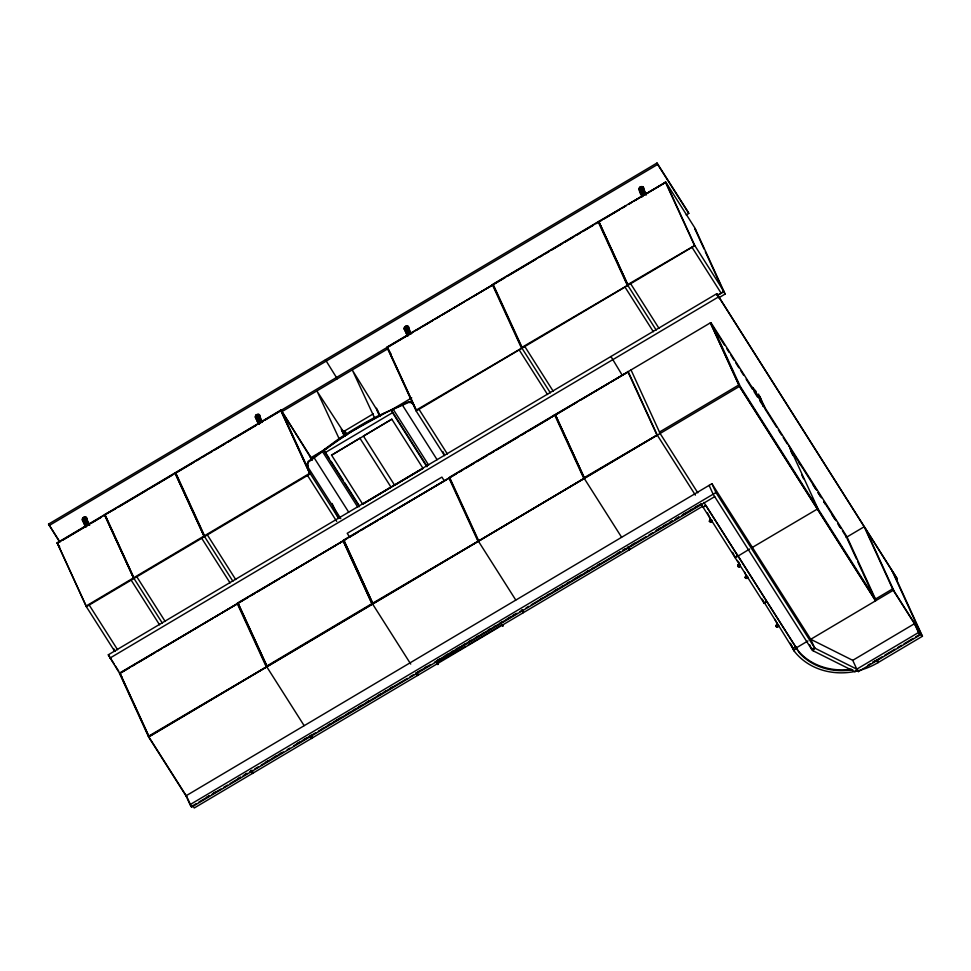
<?xml version="1.0" encoding="UTF-8"?>
<svg xmlns="http://www.w3.org/2000/svg" width="971" height="971" viewBox="0 0 971 971"><rect width="100%" height="100%" fill="white"/><g stroke="black" fill="none" stroke-linecap="round" stroke-linejoin="round"><path stroke-width="1.46" d="M711.779 521.658L710.626 522.313L711.84 520.347L710.675 519.801L707.543 512.967M737.195 560.413C742.342 564.976 737.693 567.683 739.708 566.809L740.218 566.36L739.101 566.761M774.761 619.182L778.475 625.943C779.628 624.086 776.205 627.654 777.905 626.975L778.087 626.416M502.638 625.894L502.905 625.312M746.493 578.4L747.112 578.473C747.536 578.498 745.449 576.689 745.315 576.92L745.594 577.624M307.686 466.638L308.341 467.573L307.079 464.454L308.22 461.346L338.976 438.686A188.847 88.592 -32.4 0 1 374.503 417.603L408.439 401.86L410.733 401.86L413.051 403.39M340.748 518.599L307.965 467.148L307.989 462.439L339.219 439.208L365.703 423.028L383.885 413.488L408.536 402.455L411.328 402.649L413.864 404.895M778.22 625.506L776.861 625.36L776.084 626.647L777.747 626.744M711.367 519.995L711.852 520.407M739.586 565.171L738.385 564.734L737.681 565.875L738.324 566.396M84.004 521.342A2.464 2.173 -24.6 0 1 82.559 520.407L82.996 517.713L85.921 517.155L89.66 525.299M257.024 418.671A2.464 2.173 -24.6 0 1 255.579 417.736L256.016 415.03L258.941 414.471L262.049 421.268M405.295 330.152A2.464 2.173 -24.6 0 1 404.422 329.4L404.871 326.693L407.796 326.135L410.903 332.919M642.45 196.773C640.168 194.77 636.381 185.558 642.705 186.723L646.443 194.868M436.634 663.12L437.982 664.322M502.893 625.955L502.784 625.093L502.784 626.052M710.663 522.325L711.318 522.119M710.214 520.407L709.413 521.233L710.699 519.873L711.816 520.48L711.622 521.621L711.634 520.65L710.019 520.08M709.534 521.257L710.141 520.286M737.887 565.231L738.203 565.984L738.421 564.794L739.744 564.806M746.044 578.315L745.073 577.502L745.777 576.373L747.634 576.762L747.294 577.927M776.836 626.817L776.072 625.36L777.941 624.936M776.861 625.36L776.072 625.36L776.266 626.635M775.914 626.04L776.181 625.482M744.587 572.053L746.529 576.725L747.148 576.276M740.205 565.195L739.756 564.637L739.914 565.45M711.197 520.456L710.675 519.801M810.736 639.294L852.744 660.329L914.476 623.698L918.517 632.522L856.786 669.153L855.05 671.786L813.03 650.752L814.778 648.118L810.736 639.294L711.925 483.704L186.007 795.819L190.049 804.643L191.603 807.095L714.705 496.654M498.451 626.744L497.589 627.484M710.092 522.155L709.291 521.148L709.935 520.844M745.959 578.425L745.716 578.036M740.363 565.777L740.242 565.061M747.415 577.502L747.524 576.92M709.595 520.638L710.711 519.971M738.385 564.734L738.069 566.506M738.215 565.498L739.137 564.952L740.278 565.814M747.1 576.556L745.485 577.065L745.461 578.146M776.29 625.555L777.261 624.656M465.716 646.37L436.622 662.962M339.389 439.268L317.189 391.459L342.763 430.663L344.948 430.76L373.337 413.828M59.571 541.854L48.55 524.109L657.015 163.007L688.136 212.018L688.779 213.426L686.181 214.967M49.193 525.517L657.658 164.427L657.015 163.007M133.464 577.915L86.164 605.989L57.228 542.789L104.528 514.727L133.755 578.376L104.528 514.727M203.934 536.089L133.852 577.684L104.917 514.484L174.998 472.901L204.226 536.55L174.998 472.901M309.628 473.363L204.517 535.749L175.581 472.549L280.704 410.175L309.919 473.824L280.704 410.175M387.223 346.95L416.45 410.612L387.223 346.95L492.625 285.037L473.168 296.58M522.264 347.812L493.037 284.151L598.16 221.776L595.854 223.767M598.731 221.437L627.958 285.086L598.731 221.437L665.596 182.378L645.108 194.54M114.736 651.383L86.37 606.717L57.277 543.165L102.076 516.584M103.011 516.026L594.592 224.289M595.903 223.524L625.834 205.755M628.395 204.238L665.742 182.075L694.908 228.015L725.131 294.043L718.625 297.903M60.068 541.733L57.228 542.789M62.63 540.216L84.368 527.326M86.917 525.809L89.478 524.291M92.039 522.774L100.984 517.458M115.598 508.792L104.917 514.484M118.195 507.25L146.742 490.306M149.34 488.765L172.692 474.904M177.171 472.246L194.042 462.232M196.64 460.691L200.536 458.385M203.133 456.843L205.718 455.302M208.316 453.76L212.212 451.454M214.809 449.913L225.187 443.747M227.784 442.206L231.681 439.899M234.278 438.358L256.332 425.262M258.929 423.72L262.825 421.414M265.423 419.873L280.995 410.636M387.514 347.412L413.464 332.009M416.061 330.468L419.958 328.162M422.555 326.62L432.932 320.454M435.53 318.913L439.426 316.607M442.023 315.065L451.102 309.676M453.7 308.135L464.077 301.969M466.675 300.44L470.571 298.121M494.627 283.848L505.017 277.682M507.615 276.14L536.162 259.196M540.046 256.89L542.643 255.349M545.241 253.807L549.137 251.501M551.734 249.96L562.112 243.794M564.709 242.252L573.788 236.863M576.386 235.322L580.282 233.016M582.879 231.474L593.257 225.308M599.022 221.886L601.583 220.368M604.144 218.851L619.51 209.736M622.071 208.219L625.907 205.937M628.468 204.42L631.029 202.89M633.59 201.373L642.547 196.057M321.413 451.466L311.084 457.596L281.906 411.655L387.732 348.856L390.973 353.966M327.858 447.643L323.986 449.937L325.115 452.68L359.416 506.68M391.095 410.114L411.74 397.867M325.115 452.68L392.527 412.687L391.313 410.041L427.191 466.541M391.823 419.193L331.572 455.181L359.889 438.152L391.01 487.151L362.693 504.18L423.028 468.374L394.627 485.233L363.421 436.052L391.823 419.193L423.028 468.374M416.158 410.15L521.561 348.225L492.333 284.576M521.973 347.351L627.375 285.425L598.16 221.776M627.667 284.624L694.532 245.578L665.305 181.917M86.37 606.717L310.356 473.787L281.262 410.248L312.298 460.242M444.536 455.654L416.171 410.988L694.835 245.614L665.742 182.075M121.994 677.297L108.303 654.806L716.768 293.703L897.24 578.825L716.768 293.703M717.071 295.451L723.577 291.591L705.334 251.756M717.351 295.512L724.014 291.555L694.835 245.614M109.844 658.156L718.297 297.053M237.13 603.294L266.345 666.943L148.976 736.601L119.749 672.952L237.422 603.756L221.764 613.041M237.871 602.845L343.273 540.932L372.209 604.12L267.098 666.507L237.871 602.845L267.098 666.507M448.808 477.671L478.023 541.32L372.913 603.707L343.685 540.046L449.1 478.133M554.623 414.872L583.85 478.521L478.739 540.908L449.512 477.247L554.623 414.872L552.317 416.875M627.752 371.468L656.979 435.129L584.445 478.169L555.218 414.52L628.043 371.929L611.208 381.919M713.187 327.992L710.384 322.833L119.567 673.473L148.66 737.013L186.748 796.997M148.976 736.601L120.04 673.413L129.167 667.987M131.777 666.446L135.685 664.128M138.295 662.574L155.251 652.512M157.86 650.971L161.769 648.64M164.378 647.099L199.601 626.198M202.199 624.644L212.637 618.454M215.246 616.913L219.155 614.582M238.162 603.307L248.54 597.153M251.137 595.611L255.033 593.293M257.631 591.752L279.684 578.667M282.282 577.126L286.178 574.82M288.775 573.278L310.829 560.182M313.427 558.641L317.323 556.334M319.92 554.793L336.791 544.78M339.389 543.238L343.273 540.932M372.913 603.707L343.989 540.507L346.574 538.966M349.172 537.424L358.263 532.035M360.848 530.494L364.744 528.188M367.341 526.646L377.719 520.48M380.316 518.951L395.889 509.702M398.486 508.161L446.502 479.674M451.102 476.943L456.285 473.86M458.882 472.319L462.779 470.013M465.376 468.471L474.455 463.082M477.052 461.541L487.43 455.375M490.027 453.833L493.923 451.527M496.521 449.986L518.575 436.889M521.172 435.348L525.068 433.042M527.666 431.5L549.72 418.404M556.808 414.204L577.527 401.909M580.124 400.368L608.611 383.46M711.258 323.112L710.723 323.416L739.659 386.616L816.951 508.306L817.473 507.991L740.193 386.3L711.258 323.112L788.537 444.803L817.934 508.707L875.891 599.981L875.357 600.296L817.4 509.022M659.467 432.071L738.834 384.965M148.684 736.139L266.345 666.943M266.807 666.045L371.917 603.659L342.981 540.471M372.621 603.246L478.023 541.32M584.154 477.708L656.979 435.129M148.66 737.013L739.477 386.385L710.384 322.833M788.464 445.835L788.998 445.519L846.955 536.781L875.891 599.981M190.049 804.643L715.967 492.528L711.925 483.704M206.92 797.094L209.505 795.565M213.389 793.258L215.975 791.729M237.968 778.681L240.553 777.14M244.425 774.834L247.01 773.304M265.823 762.138L268.421 760.609M272.293 758.302L276.177 755.996M278.762 754.467L281.347 752.926M296.871 743.713L299.456 742.184M303.34 739.878L307.212 737.572M321.243 729.257L323.841 727.716M327.725 725.398L330.322 723.868M334.218 721.55L342.01 716.926M345.894 714.62L349.791 712.313M352.388 710.772L354.985 709.231M358.869 706.924L361.467 705.383M365.363 703.065L369.259 700.759M377.039 696.134L380.935 693.828M383.533 692.287L386.13 690.745M390.014 688.439L392.612 686.898M417.979 671.847L421.875 669.529M424.461 667.999L427.058 666.458M437.448 660.292L440.033 658.751M443.929 656.445L447.825 654.126M450.423 652.597L453.02 651.056M455.605 649.514L459.501 647.196M462.099 645.654L464.696 644.125M468.592 641.807L471.178 640.265M475.074 637.959L478.97 635.653M481.567 634.112L484.165 632.57M488.049 630.252L490.646 628.723M493.244 627.181L495.841 625.64M499.737 623.321L502.323 621.78M506.219 619.474L510.115 617.168M512.712 615.626L515.31 614.085M540.665 599.034L543.262 597.493M547.159 595.187L549.756 593.645M553.64 591.327L557.536 589.021M560.133 587.479L562.731 585.938M566.615 583.632L569.212 582.09M573.108 579.784L580.901 575.16M584.785 572.854L588.681 570.535M591.278 568.994L593.876 567.452M597.76 565.146L600.357 563.605M615.93 554.368L619.826 552.05M622.423 550.521L625.021 548.979M632.206 544.707L634.803 543.165M656.869 530.069L660.753 527.763M663.351 526.221L667.247 523.915M669.844 522.374L672.43 520.832M676.326 518.526L678.923 516.985M682.819 514.679L686.703 512.36M689.301 510.819L691.898 509.277M694.496 507.748L698.38 505.43M192.428 805.93L196.324 803.612M198.921 802.07L209.299 795.904M211.896 794.363L220.987 788.974M223.585 787.432L227.481 785.114M230.078 783.573L240.468 777.419M243.066 775.878L246.962 773.559M249.559 772.018L252.157 770.476M254.754 768.935L258.65 766.629M261.248 765.087L271.637 758.921M274.235 757.38L278.131 755.062M280.728 753.52L283.314 751.979M287.21 749.673L289.807 748.131M293.703 745.813L309.288 736.576M311.873 735.035L315.745 732.741M318.33 731.199L320.916 729.67M324.787 727.376L333.818 722.011M336.403 720.482L340.275 718.188M342.848 716.659L345.433 715.117M348.006 713.588L351.878 711.294M354.464 709.765L364.793 703.635M367.366 702.106L376.408 696.741M378.981 695.212L382.853 692.918M385.438 691.376L407.371 678.365M409.956 676.836L413.828 674.529M416.401 673L418.987 671.471M421.572 669.941L430.602 664.577M434.474 662.283L443.504 656.918M446.09 655.389L449.961 653.095M452.547 651.553L461.577 646.201M464.15 644.659L474.479 638.542M477.064 637L480.936 634.706M483.509 633.177L492.54 627.812M495.125 626.283L505.454 620.153M508.027 618.624L517.07 613.259M519.643 611.73L522.228 610.201M526.1 607.907L528.673 606.377M531.258 604.836L541.587 598.719M544.161 597.177L548.032 594.883M550.618 593.354L553.203 591.825M555.776 590.283L559.648 587.989M562.233 586.46L572.55 580.33M575.135 578.801L584.166 573.436M586.751 571.907L590.623 569.613M593.208 568.084L615.141 555.06M617.726 553.531L620.299 552.001M622.884 550.46L626.756 548.166M629.354 546.624L646.298 536.562M648.907 535.021L652.815 532.703M655.425 531.149L665.851 524.959M668.461 523.418L672.381 521.087M674.979 519.546L678.899 517.227M681.508 515.674L701.062 504.07M468.313 644.841L496.8 627.934M499.385 626.392L501.983 624.851L502.347 625.458M251.198 770.707L252.448 773.45L194.249 807.993L192.695 805.542M251.598 770.586L253.152 773.037L311.363 738.494L310.101 735.751M310.866 735.411L312.419 737.863L417.53 675.488L416.268 672.733M416.68 672.612L418.234 675.063L523.345 612.689L522.18 610.128M627.909 547.134L629.172 549.889L524.049 612.264L522.495 609.812M628.322 547.013L629.876 549.465L702.531 506.34M705.832 505.454L703.004 507.129L705.941 505.588L737.644 555.509L734.829 557.184L700.977 503.888M737.28 554.587L766.823 601.45L763.995 603.125L735.217 557.803L749.636 549.04M752.234 547.498L817.934 508.707M846.955 536.781L846.433 537.097L842.403 530.761M846.069 537.509L864.178 526.768L893.271 590.307L922.45 636.248L878.354 662.416L876.801 659.964M764.177 603.404L767.005 601.729L795.783 647.05L792.967 648.725L762.114 599.01M874.519 599.641L892.628 588.899L920.253 632.388M807.981 640.921L796.269 647.875L795.625 646.468M810.506 639.428L893.271 590.307M876.752 659.879L878.002 662.623A64.911 57.204 -24.6 0 1 794.424 651.395L793.635 650.279L796.463 648.604L795.2 645.861M709.109 485.379L713.139 494.203L811.95 649.793L814.778 648.118L856.786 669.153L858.34 671.604L920.071 634.973L916.029 626.137M867.868 665.269L870.453 663.739M873.038 662.198L882.093 656.833M884.581 655.352L895.031 649.15M897.556 647.657L901.489 645.314M904.037 643.809L913.128 638.408M915.702 636.879L920.896 633.796L891.803 570.256M872.905 662.101L875.272 660.814M385.475 412.809L351.186 431.658L323.901 450.034L329.485 458.822M437.751 664.54L436.683 662.865M776.8 625.251L777.844 625.178M852.708 669.687C833.81 673.109 812.751 667.672 799.643 653.192L703.878 502.395M851.349 669.14C831.225 672.333 808.807 665.39 796.463 648.604M737.899 566.518L738.567 566.785L738.069 565.996M746.493 576.228L747.755 577.417M777.286 627.011L776.387 626.598M437.484 664.37L436.914 663.472M437.108 663.351L438.03 664.48M756.275 391.665L752.549 387.356L754.079 390.706L760.621 398.256M657.658 164.427L688.779 213.426M696.195 230.855L694.641 228.403L704.072 249.001M723.577 291.591L725.131 294.043M692.007 247.289L721.186 293.23M918.517 632.522L920.071 634.973M712.338 325.953L715.554 331.026M717.168 333.563L724.415 344.972M726.83 348.771L729.245 352.582M730.86 355.107L734.076 360.18M735.69 362.717L738.907 367.791M740.521 370.327L743.737 375.389M746.153 379.2L752.586 389.335M754.2 391.871L757.416 396.945M759.832 400.744L762.247 404.555M764.663 408.354L776.739 427.374M778.354 429.898L781.57 434.972M783.184 437.508L787.214 443.844M798.126 461.043L789.751 447.801L790.394 449.209M798.684 461.868L802.956 468.641M803.563 469.539L816.647 490.197M818.177 492.564L821.478 497.807M823.869 501.522L836.055 520.711M837.572 523.151L840.922 528.382M792.834 453.044L795.273 456.88M798.514 462.002L800.14 464.563M813.14 485.027L815.579 488.862M818.019 492.698L820.446 496.533M823.699 501.655L825.326 504.216M831.819 514.448L835.072 519.558M838.325 524.68L839.951 527.241M739.477 386.385L875.636 600.77M876.449 660.171L878.002 662.623M630.64 283.714L659.006 328.38M656.178 330.055L627.812 285.389L598.719 221.849M624.996 287.064L653.362 331.73M715.967 492.528L814.778 648.118M697.809 492.831L660.122 433.479L631.029 369.939M622.193 375.158L610.941 356.503M695.382 495.137L657.294 435.154L628.201 371.614M524.813 346.513L553.179 391.179M550.363 392.854L521.997 348.188L492.904 284.649M519.169 349.863L547.535 394.529M555.218 414.52L584.445 478.169M621.561 537.194L584.287 478.485L555.194 414.945M583.85 478.521L478.739 540.908M627.618 547.438L629.172 549.889M418.999 409.313L447.364 453.979M402.358 404.992L437.084 459.684M444.342 480.912L441.914 477.101L347.217 533.31L349.633 537.121M515.747 599.993L478.46 541.284L449.367 477.744M521.791 610.237L523.345 612.689M393.085 409.107L428.624 465.06M392.527 412.687L426.815 466.675M377.1 410.15L352.497 370.4L374.697 418.198M337.265 378.787L325.443 359.78M331.487 454.998L362.693 504.18M331.087 461.334L343.042 480.172M344.644 482.684L358.991 505.284M322.226 451.163L357.765 507.117M313.949 457.462L348.686 512.154M311.727 459.028L310.162 456.576L311.412 459.307M310.356 473.787L338.721 518.453M307.54 475.462L336.706 521.403M410.733 664.067L372.646 604.083L343.552 540.544M415.976 673.037L417.53 675.488M207.357 534.912L235.722 579.578M232.906 581.253L204.541 536.587L175.448 473.047M201.713 538.262L230.078 582.928M304.105 725.592L266.819 666.883L237.725 603.343M309.798 736.042L311.363 738.494M136.814 576.786L165.179 621.452M162.351 623.127L133.986 578.461L104.892 514.909M131.17 580.136L159.535 624.802M250.894 770.998L252.448 773.45M48.55 524.109L59.717 541.697M57.277 543.165L59.704 547.001M89.198 605.042L117.564 649.708M108.303 654.806L113.923 663.642M115.525 666.167L118.741 671.228M148.017 735.605L186.918 796.863M437.229 663.29L437.448 664.31M376.554 408.245L380.353 416.45M377.088 409.762L379.637 415.612M377.064 410.527L378.969 414.629M344.948 430.76L346.841 434.862M344.596 430.881L346.501 434.972M344.244 430.93L346.149 435.032M343.868 430.942L345.773 435.044M343.503 430.906L345.397 434.996M343.127 430.808L345.033 434.911M342.763 430.663L345.3 436.137M342.411 430.481L344.948 435.943M342.071 430.25L344.608 435.712M341.768 429.983L344.304 435.445M341.258 429.34L344.426 436.173M893.356 572.708L922.45 636.248M865.731 529.207L894.182 591.351M847.064 538.468L856.434 558.835M857.672 561.541L862.151 571.446M862.624 572.344L874.992 599.362M872.201 594.216L873.439 596.91M790.661 450.75L792.87 455.448M801.67 474.673L803.563 478.8M812.314 498.026L814.256 502.153M816.635 507.481L817.291 508.889M877.116 659.71L878.354 662.416M716.889 336.087L718.127 338.794M642.134 186.541L645.861 194.686M641.503 186.505L645.242 194.649M640.884 186.626L644.61 194.77M640.29 186.893L644.028 195.037M639.792 187.282L643.518 195.426M639.391 187.767L643.118 195.911M639.136 188.313L642.244 195.098M639.039 188.896L642.219 196.251M857.187 669.08L858.34 671.604M852.744 660.329L856.786 669.153M811.877 648.24L813.03 650.752M809.644 644.744L811.95 649.793M791.911 645.909L794.424 651.395M790.455 643.239L793.635 650.279M732.692 552.305L735.217 557.803M628.613 546.722L629.876 549.465M407.213 325.953L410.939 334.097M406.594 325.916L410.32 334.073M405.963 326.038L409.689 334.194M405.38 326.305L409.107 334.449M404.871 326.693L408.597 334.837M404.47 327.178L408.208 335.323M404.215 327.725L407.954 335.881M404.13 328.307L407.237 335.104M404.191 328.878L407.529 336.184M442.873 451.527L444.111 454.234M387.077 347.448L416.171 410.988M417.069 672.502L418.234 675.063M332.106 503.512L338.915 518.38M333.466 507.469L338.478 518.405M258.359 414.289L262.097 422.434M257.74 414.265L261.466 422.409M257.109 414.374L260.835 422.531M256.526 414.641L260.252 422.786M256.016 415.03L259.743 423.174M255.616 415.515L259.354 423.659M255.373 416.074L259.099 424.218M255.276 416.644L258.383 423.441M255.349 417.214L258.456 424.011M311.157 735.12L312.419 737.863M251.902 770.282L253.152 773.037M85.351 516.973L89.077 525.117M84.72 516.936L88.458 525.08M84.101 517.058L87.827 525.202M83.506 517.325L87.244 525.469M82.996 517.713L86.735 525.857M82.608 518.198L86.334 526.343M82.353 518.745L86.079 526.889M82.256 519.327L85.363 526.112M82.329 519.898L85.666 527.204M187.561 798.271L191.603 807.095M113.692 648.604L114.93 651.31M759.65 396.192L764.638 407.286L763.109 403.936L763.461 406.764M758.509 394.092L762.66 403.463L763.012 406.279M407.796 326.135A2.464 2.173 -24.6 0 1 408.864 328.55M258.941 414.471A2.464 2.173 -24.6 0 1 259.755 417.445M85.921 517.155A2.464 2.173 -24.6 0 1 87.002 519.57M642.705 186.723A2.464 2.173 -24.6 0 1 643.53 189.685M640.217 190.729A2.464 2.173 -24.6 0 1 639.343 189.976"/></g></svg>
